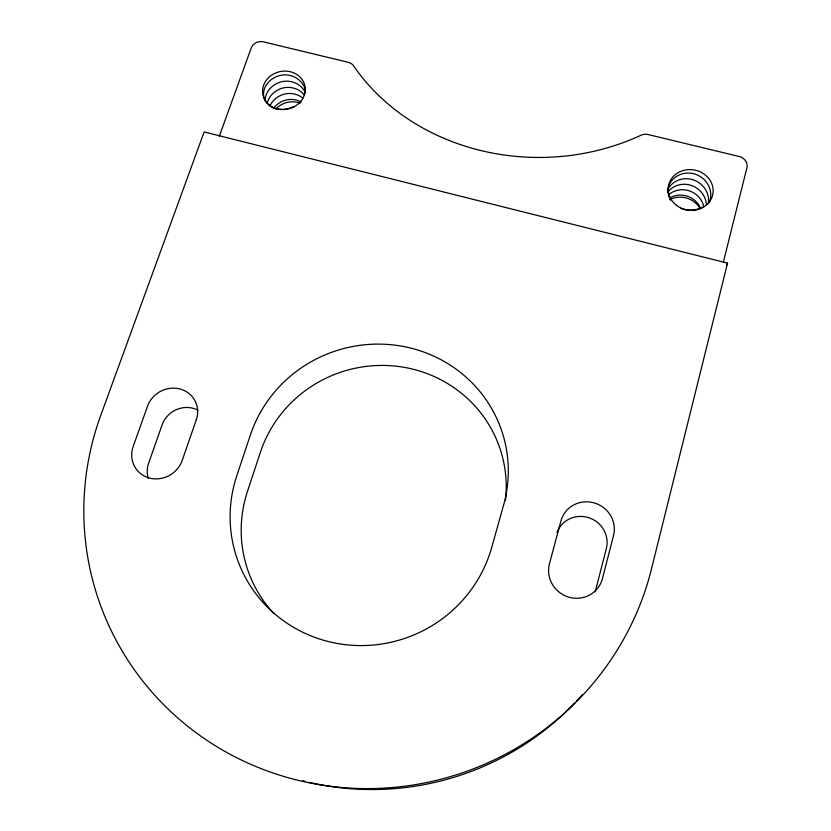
<?xml version="1.0" encoding="UTF-8"?>
<svg xmlns="http://www.w3.org/2000/svg" width="831" height="831" viewBox="0 0 831 831"><rect width="100%" height="100%" fill="white"/><g stroke="black" fill="none" stroke-linecap="round" stroke-linejoin="round"><path stroke-width="1.25" d="M723.406 261.931L746.913 167.758A10.242 9.141 11.5 0 0 739.175 156.498L648.149 134.56A9.962 8.944 6.8 0 0 641.023 135.224A216.143 187.764 -0.6 0 1 353.715 66.002A9.733 8.663 -9.2 0 0 348.21 62.294L263.334 41.841A9.66 8.518 -13 0 0 251.232 47.907L219.322 136.222M727.541 263.115L651.442 569.121A288.7 281.366 -19 0 1 288.731 777.878A288.7 281.366 -19 0 1 100.8 415.22L204.146 131.952L727.541 263.115L726.46 265.338M197.986 410.192A25.013 23.486 -31.2 0 0 162.149 424.786L148.593 463.293A25.273 23.787 -35 0 0 148.23 478.272M273.711 613.434A127.33 124.671 -23.5 0 1 247.503 491.256L260.435 452.189A126.239 122.874 -16.1 0 1 406.743 367.811A126.239 122.874 -16.1 0 1 505.477 500.262M595.079 591.838A26.26 25.522 34.6 0 0 595.734 589.709L606.339 548.616A26.01 25.159 27.8 0 0 588.795 517.713A26.01 25.159 27.8 0 0 556.967 532.588M582.323 694.716A275.082 268.901 -19.8 0 1 576.444 701.177M574.73 702.984A275.082 268.901 -19.8 0 1 309.89 782.511M305.008 781.348A275.082 268.901 -19.8 0 1 302.577 780.725M275.653 109.256A20.557 18.448 -12.5 0 1 300.022 103.189M670.139 199.409A21.554 19.549 10.6 0 1 700.055 208.612M301.092 101.964A20.401 19.487 -1.3 0 0 281.532 101.683A20.453 16.693 -17.1 0 0 273.274 108.778M267.281 103.086A20.806 16.911 -17.1 0 1 278.416 89.644A20.754 19.799 -1.3 0 1 304.219 94.724M293.478 106.617A21.17 17.119 -17 0 1 268.413 104.675M267.603 103.896A21.17 17.119 -17 0 1 275.196 77.2A21.118 20.11 -1.3 0 1 305.507 90.215M305.59 92.843A20.931 19.954 -1.3 0 0 276.816 83.484A20.983 17.015 -17.1 0 0 265.297 101.351M302.879 98.11A20.578 19.643 -1.3 0 0 279.985 95.721A20.63 16.797 -17.1 0 0 269.971 105.89M700.512 208.134A21.191 20.204 26.8 0 0 670.7 197.446A21.585 18.24 1.6 0 0 669.589 198.069M702.288 207.283A22.385 18.77 1.4 0 1 680.714 208.28M670.607 200.24A22.385 18.77 1.4 0 1 669.973 199.18M668.945 196.978A22.385 18.77 1.4 0 1 668.55 195.836M668.031 193.519A22.385 18.77 1.4 0 1 678.127 175.486A21.949 20.879 26.2 0 1 702.974 178.488A21.949 20.879 26.2 0 1 709.497 202.068M708.324 203.72A21.751 20.713 26.3 0 0 699.235 182.851A21.751 20.713 26.3 0 0 676.216 181.127A22.177 18.635 1.5 0 0 667.594 189.873M706.412 205.184A21.564 20.536 26.5 0 0 674.346 186.663A21.97 18.511 1.5 0 0 667.657 192.283M703.805 206.607A21.377 20.37 26.6 0 0 672.508 192.096A21.772 18.375 1.5 0 0 668.353 194.984M613.527 535.528L602.433 578.605A27.589 26.769 32.7 0 1 569.09 597.229A27.589 26.769 32.7 0 1 549.457 563.688L560.935 520.944A27.33 26.363 26.2 0 1 593.916 502.828A27.33 26.363 26.2 0 1 613.527 535.528M503.607 505.03L491.723 547.432A133.677 130.509 -22.3 0 1 324.661 640.566A133.677 130.509 -22.3 0 1 236.825 475.664L250.463 434.8A132.482 128.525 -15.6 0 1 414.17 348.989A132.482 128.525 -15.6 0 1 503.607 505.03M196.272 419.769L182.269 460.301A26.509 24.847 -34.2 0 1 149.113 477.929A26.509 24.847 -34.2 0 1 133.178 446.476L147.513 406.234A26.228 24.525 -30.5 0 1 180.296 389.074A26.228 24.525 -30.5 0 1 196.272 419.769M676.424 205.278A22.541 20.318 10.2 0 0 712.842 194.007A22.541 20.318 10.2 0 0 682.729 170.646A22.541 20.318 10.2 0 0 676.424 205.278M275.778 108.456A21.461 19.123 -12.5 0 0 305.06 86.85A21.461 19.123 -12.5 0 0 270.854 75.694A21.461 19.123 -12.5 0 0 275.778 108.456"/></g></svg>
